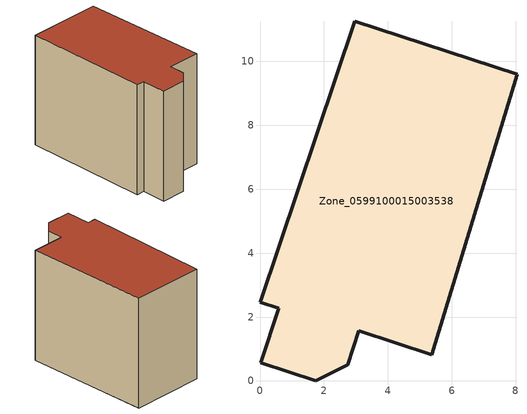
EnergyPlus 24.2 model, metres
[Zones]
Zone_0599100015003538
 floor ground (C_G): 0,2.46 2.97,11.26 8.04,9.59 5.38,0.82 3.1,1.58 2.75,0.51 1.74,0 0.03,0.56 0.59,2.27 z0.63
 wall outside (C_F): 2.97,11.26 0,2.46 0.59,2.27 0.03,0.56 1.74,0 2.75,0.51 3.1,1.58 5.38,0.82 8.04,9.59 2.97,11.26 z0.63:8.78
 roof outside (C_R): 2.75,0.51 3.1,1.58 5.38,0.82 8.04,9.59 2.97,11.26 0,2.46 0.59,2.27 0.03,0.56 1.74,0 z8.78
[BUILDING]
Pand.0599100015003538: North Axis=0; Terrain=City; Loads Convergence Tolerance Value=0.04; Temperature Convergence Tolerance Value=0.4; Solar Distribution=FullExterior; Maximum Number of Warmup Days=25; Minimum Number of Warmup Days=1
[Site:Location]
Rotterdam.The.Hague.AP_ZH_NLD Design_Conditions: Latitude=51.96; Longitude=4.45; Time Zone=1; Elevation=-4.5
[SITE:GROUNDTEMPERATURE:BUILDINGSURFACE]
18, 18, 18, 18, 18, 18, 18, 18, 18, 18, 18, 18
[MATERIAL] Thermal Absorptance=0.9; Solar Absorptance=0.7; Visible Absorptance=0.7
Name | Roughness | Thickness | Conductivity | Density | Specific Heat
G.TI.1965-1974 | MediumSmooth | 0.15 | 0.882353 | 540 | 1210
F.TI.1965-1974 | Rough | 0.3 | 0.697674 | 1920 | 840
R.TI.1965-1974 | MediumRough | 0.2 | 0.232558 | 1500 | 1000
[CONSTRUCTION]
C_G: G.TI.1965-1974
C_F: F.TI.1965-1974
C_R: R.TI.1965-1974
[ZONE]
Zone_0599100015003538: Type=1; Multiplier=1; Ceiling Height=Autocalculate; Volume=Autocalculate; Floor Area=autocalculate; Part of Total Floor Area=Yes
[ZONEINFILTRATION:DESIGNFLOWRATE]
Infil_Zone_0599100015003538: Zone or ZoneList or Space or SpaceList=Zone_0599100015003538; Schedule=AlwaysOn; Design Flow Rate Calculation Method=Flow/Area; Flow Rate per Floor Area=0.003; Constant Term Coefficient=1; Temperature Term Coefficient=0; Velocity Term Coefficient=0; Velocity Squared Term Coefficient=0
[HVACTEMPLATE:ZONE:IDEALLOADSAIRSYSTEM]
Zone_0599100015003538: Maximum Heating Supply Air Temperature=50; Minimum Cooling Supply Air Temperature=13; Maximum Heating Supply Air Humidity Ratio=0.0156; Minimum Cooling Supply Air Humidity Ratio=0.0077; Heating Limit=NoLimit; Cooling Limit=NoLimit; Dehumidification Control Type=ConstantSensibleHeatRatio; Cooling Sensible Heat Ratio=0.7; Dehumidification Setpoint=60; Humidification Control Type=None; Humidification Setpoint=30; Outdoor Air Method=None; Outdoor Air Flow Rate per Person=0.00944; Outdoor Air Flow Rate per Zone Floor Area=0; Outdoor Air Flow Rate per Zone=0; Demand Controlled Ventilation Type=None; Outdoor Air Economizer Type=NoEconomizer; Heat Recovery Type=None; Sensible Heat Recovery Effectiveness=0.7; Latent Heat Recovery Effectiveness=0.65
[ZONECONTROL:THERMOSTAT]
ThermostatControl_Zone_0599100015003538: Zone or ZoneList=Zone_0599100015003538; Control Type Schedule=DualSetpointControlType; Control 1=Thermostat_Zone_0599100015003538; Temperature Difference Between Cutout And Setpoint=0
[THERMOSTATSETPOINT:DUALSETPOINT]
Thermostat_Zone_0599100015003538: Heating Setpoint Temperature Schedule=HeatingSetpoint_Zone_0599100015003538; Cooling Setpoint Temperature Schedule=CoolingSetpoint_Zone_0599100015003538
[SCHEDULE:COMPACT]
HeatingSetpoint_Zone_0599100015003538: Through: 12/31, For: AllDays, Until: 24:00, 21
CoolingSetpoint_Zone_0599100015003538: Through: 12/31, For: AllDays, Until: 24:00, 24
DualSetpointControlType: Through: 12/31, For: AllDays, Until: 24:00, 4
AlwaysOn: Through: 12/31, For: AllDays, Until: 24:00, 1
